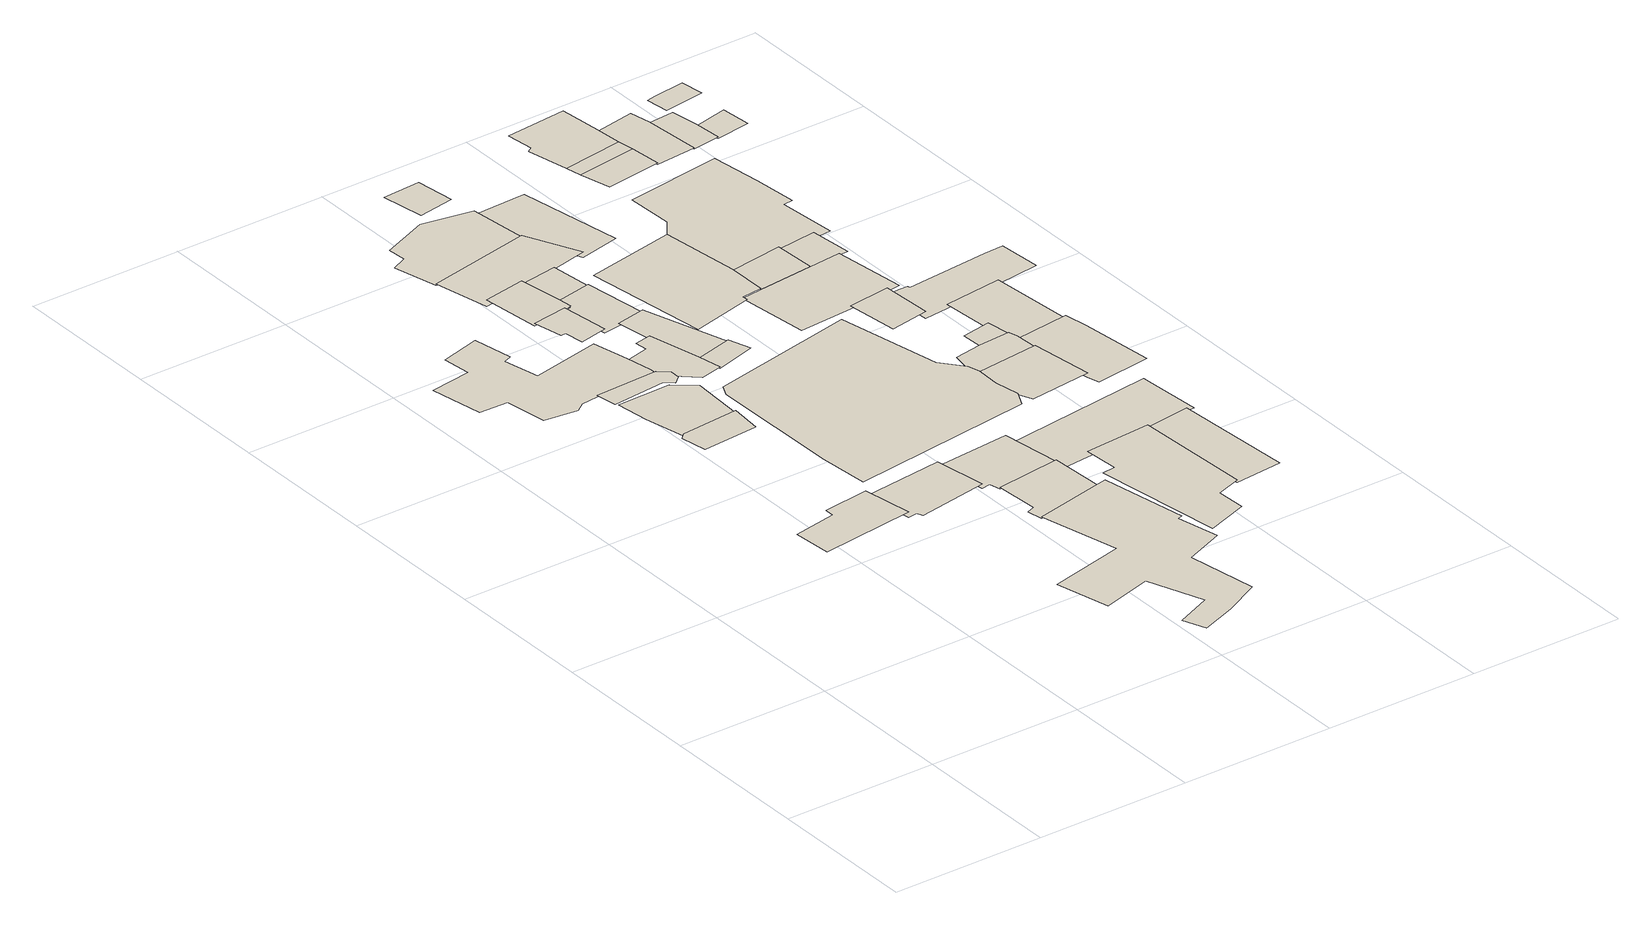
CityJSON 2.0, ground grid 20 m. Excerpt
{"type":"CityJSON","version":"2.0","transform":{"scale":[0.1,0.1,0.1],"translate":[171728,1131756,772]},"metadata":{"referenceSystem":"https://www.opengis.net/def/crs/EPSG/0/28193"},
"CityObjects":{
"building1":{"type":"Building","attributes":{"material":{"paradata":{"version":0}},"time":{"estimatedStart":{"year":1841},"estimatedEnd":{"year":1938}},"roof":{"type":{"value":"flat","paradata":{"type":"user","author":"Beatrice Vaienti","date":"29-05-2023","version":0}}},"numberOfFloors":{"value":"3","sources":[{"name":"Amiran Atlas, sheet 12, map 4.3","type":"Secondary cartographic source"}],"paradata":{"type":"user","author":"Beatrice Vaienti","date":"29-05-2023","comments":"In the atlas the value is \"1-3\", we have chosen a random value between 1 and 3 assigning a higher probability to 1 and 2 floors, respectively p=[0.35,0.35,0.3] for 1, 2, 3 floors","version":0}},"updatedGeometry":true,"terrainDifference":{"value":"0.9642332483145875"}},"geometry":[{"type":"MultiSurface","lod":"0","boundaries":[[[0,1,2,3,4,5]]]}]},
"building2":{"type":"Building","attributes":{"material":{"value":"dressed stone","sources":[{"name":"Amiran Atlas, sheet 11, map 4.2","type":"Secondary cartographic source"}],"paradata":{"author":"Beatrice Vaienti","date":"29-05-2023","version":0}},"time":{"estimatedStart":{"year":1841},"estimatedEnd":{"year":1938}},"roof":{"type":{"value":"domed","paradata":{"type":"user","author":"Beatrice Vaienti","date":"29-05-2023","version":0}}},"numberOfFloors":{"value":"3","sources":[{"name":"Amiran Atlas, sheet 12, map 4.3","type":"Secondary cartographic source"}],"paradata":{"type":"user","author":"Beatrice Vaienti","date":"29-05-2023","comments":"In the atlas the value is \"1-3\", we have chosen a random value between 1 and 3 assigning a higher probability to 1 and 2 floors, respectively p=[0.35,0.35,0.3] for 1, 2, 3 floors","version":0}},"updatedGeometry":true,"terrainDifference":{"value":"1.258673470831127"}},"geometry":[{"type":"MultiSurface","lod":"0","boundaries":[[[6,7,8,9,10,11,12,13,14,15,16,17,18,19,20,21,22]]]}]},
"building3":{"type":"Building","attributes":{"material":{"paradata":{"version":0}},"time":{"estimatedStart":{"year":1841},"estimatedEnd":{"year":1938}},"roof":{"type":{"value":"flat","paradata":{"type":"user","author":"Beatrice Vaienti","date":"29-05-2023","version":0}}},"numberOfFloors":{"value":"2","sources":[{"name":"Amiran Atlas, sheet 12, map 4.3","type":"Secondary cartographic source"}],"paradata":{"type":"user","author":"Beatrice Vaienti","date":"29-05-2023","comments":"In the atlas the value is \"1-3\", we have chosen a random value between 1 and 3 assigning a higher probability to 1 and 2 floors, respectively p=[0.35,0.35,0.3] for 1, 2, 3 floors","version":0}},"updatedGeometry":true,"terrainDifference":{"value":"0.6274062937833369"}},"geometry":[{"type":"MultiSurface","lod":"0","boundaries":[[[23,24,25,26,27]]]}]},
"building4":{"type":"Building","attributes":{"material":{"value":"dressed stone","sources":[{"name":"Amiran Atlas, sheet 11, map 4.2","type":"Secondary cartographic source"}],"paradata":{"author":"Beatrice Vaienti","date":"29-05-2023","version":0}},"time":{"estimatedStart":{"year":1841},"estimatedEnd":{"year":1938}},"roof":{"type":{"value":"flat","paradata":{"type":"user","author":"Beatrice Vaienti","date":"29-05-2023","version":0}}},"numberOfFloors":{"value":"3","sources":[{"name":"Amiran Atlas, sheet 12, map 4.3","type":"Secondary cartographic source"}],"paradata":{"type":"user","author":"Beatrice Vaienti","date":"29-05-2023","comments":"In the atlas the value is \"1-3\", we have chosen a random value between 1 and 3 assigning a higher probability to 1 and 2 floors, respectively p=[0.35,0.35,0.3] for 1, 2, 3 floors","version":0}},"updatedGeometry":true,"terrainDifference":{"value":"0.768717443268164"}},"geometry":[{"type":"MultiSurface","lod":"0","boundaries":[[[28,29,30,31,32,33]]]}]},
"building5":{"type":"Building","attributes":{"material":{"value":"dressed stone","sources":[{"name":"Amiran Atlas, sheet 11, map 4.2","type":"Secondary cartographic source"}],"paradata":{"author":"Beatrice Vaienti","date":"29-05-2023","version":0}},"time":{"estimatedStart":{"year":1841},"estimatedEnd":{"year":1938}},"roof":{"type":{"value":"hip","paradata":{"type":"user","author":"Beatrice Vaienti","date":"29-05-2023","comments":"In the Atlas the value is reported is 'gabled (tiles)', however it is not clear whether it refers to a hip or a gable roof. Therefore we assigned a random value between the two.","version":0}}},"numberOfFloors":{"value":"2","sources":[{"name":"Amiran Atlas, sheet 12, map 4.3","type":"Secondary cartographic source"}],"paradata":{"type":"user","author":"Beatrice Vaienti","date":"29-05-2023","comments":"In the atlas the value is \"1-3\", we have chosen a random value between 1 and 3 assigning a higher probability to 1 and 2 floors, respectively p=[0.35,0.35,0.3] for 1, 2, 3 floors","version":0}},"updatedGeometry":true,"terrainDifference":{"value":"0.8598210283381632"}},"geometry":[{"type":"MultiSurface","lod":"0","boundaries":[[[34,35,36,37,38,39]]]}]},
"building6":{"type":"Building","attributes":{"material":{"value":"dressed stone","sources":[{"name":"Amiran Atlas, sheet 11, map 4.2","type":"Secondary cartographic source"}],"paradata":{"author":"Beatrice Vaienti","date":"29-05-2023","version":0}},"time":{"estimatedStart":{"year":1841},"estimatedEnd":{"year":1938}},"roof":{"type":{"value":"domed","paradata":{"type":"user","author":"Beatrice Vaienti","date":"29-05-2023","version":0}}},"numberOfFloors":{"value":"2","sources":[{"name":"Amiran Atlas, sheet 12, map 4.3","type":"Secondary cartographic source"}],"paradata":{"type":"user","author":"Beatrice Vaienti","date":"29-05-2023","comments":"In the atlas the value is \"1-3\", we have chosen a random value between 1 and 3 assigning a higher probability to 1 and 2 floors, respectively p=[0.35,0.35,0.3] for 1, 2, 3 floors","version":0}},"updatedGeometry":true,"terrainDifference":{"value":"0.6006998080048943"}},"geometry":[{"type":"MultiSurface","lod":"0","boundaries":[[[40,41,42,43,44,45,46]]]}]},
"building7":{"type":"Building","attributes":{"material":{"value":"dressed stone","sources":[{"name":"Amiran Atlas, sheet 11, map 4.2","type":"Secondary cartographic source"}],"paradata":{"author":"Beatrice Vaienti","date":"29-05-2023","version":0}},"time":{"estimatedStart":{"year":1841},"estimatedEnd":{"year":1938}},"roof":{"type":{"value":"gable","paradata":{"type":"user","author":"Beatrice Vaienti","date":"29-05-2023","comments":"In the Atlas the value is reported is 'gabled (tiles)', however it is not clear whether it refers to a hip or a gable roof. Therefore we assigned a random value between the two.","version":0}}},"numberOfFloors":{"value":"2","sources":[{"name":"Amiran Atlas, sheet 12, map 4.3","type":"Secondary cartographic source"}],"paradata":{"type":"user","author":"Beatrice Vaienti","date":"29-05-2023","comments":"In the atlas the value is \"1-3\", we have chosen a random value between 1 and 3 assigning a higher probability to 1 and 2 floors, respectively p=[0.35,0.35,0.3] for 1, 2, 3 floors","version":0}},"updatedGeometry":true,"terrainDifference":{"value":"1.6123948135031387"}},"geometry":[{"type":"MultiSurface","lod":"0","boundaries":[[[47,48,49,50,51,52,53,54,55,56,57,58,59,60,61,62]]]}]},
"building8":{"type":"Building","attributes":{"material":{"value":"dressed stone","sources":[{"name":"Amiran Atlas, sheet 11, map 4.2","type":"Secondary cartographic source"}],"paradata":{"author":"Beatrice Vaienti","date":"29-05-2023","version":0}},"time":{"estimatedStart":{"year":1841},"estimatedEnd":{"year":1938}},"roof":{"type":{"value":"flat","paradata":{"type":"user","author":"Beatrice Vaienti","date":"29-05-2023","version":0}}},"numberOfFloors":{"value":"3","sources":[{"name":"Amiran Atlas, sheet 12, map 4.3","type":"Secondary cartographic source"}],"paradata":{"type":"user","author":"Beatrice Vaienti","date":"29-05-2023","comments":"In the atlas the value is \"1-3\", we have chosen a random value between 1 and 3 assigning a higher probability to 1 and 2 floors, respectively p=[0.35,0.35,0.3] for 1, 2, 3 floors","version":0}},"updatedGeometry":true,"terrainDifference":{"value":"0.4399063799388241"}},"geometry":[{"type":"MultiSurface","lod":"0","boundaries":[[[63,64,65,66,67,68]]]}]},
"building9":{"type":"Building","attributes":{"material":{"value":"dressed stone","sources":[{"name":"Amiran Atlas, sheet 11, map 4.2","type":"Secondary cartographic source"}],"paradata":{"author":"Beatrice Vaienti","date":"29-05-2023","version":0}},"time":{"estimatedStart":{"year":1841},"estimatedEnd":{"year":1938}},"roof":{"type":{"value":"domed","paradata":{"type":"user","author":"Beatrice Vaienti","date":"29-05-2023","version":0}}},"numberOfFloors":{"value":"2","sources":[{"name":"Amiran Atlas, sheet 12, map 4.3","type":"Secondary cartographic source"}],"paradata":{"type":"user","author":"Beatrice Vaienti","date":"29-05-2023","comments":"In the atlas the value is \"1-3\", we have chosen a random value between 1 and 3 assigning a higher probability to 1 and 2 floors, respectively p=[0.35,0.35,0.3] for 1, 2, 3 floors","version":0}},"updatedGeometry":true,"terrainDifference":{"value":"0.5476167533941334"}},"geometry":[{"type":"MultiSurface","lod":"0","boundaries":[[[69,70,71,72,73,74,75,76,77,78]]]}]},
"building10":{"type":"Building","attributes":{"material":{"value":"dressed stone","sources":[{"name":"Amiran Atlas, sheet 11, map 4.2","type":"Secondary cartographic source"}],"paradata":{"author":"Beatrice Vaienti","date":"29-05-2023","version":0}},"time":{"estimatedStart":{"year":1841},"estimatedEnd":{"year":1938}},"roof":{"type":{"value":"flat","paradata":{"type":"user","author":"Beatrice Vaienti","date":"29-05-2023","version":0}}},"numberOfFloors":{"value":"1","sources":[{"name":"Amiran Atlas, sheet 12, map 4.3","type":"Secondary cartographic source"}],"paradata":{"type":"user","author":"Beatrice Vaienti","date":"29-05-2023","comments":"In the atlas the value is \"1-3\", we have chosen a random value between 1 and 3 assigning a higher probability to 1 and 2 floors, respectively p=[0.35,0.35,0.3] for 1, 2, 3 floors","version":0}},"updatedGeometry":true,"terrainDifference":{"value":"0.8722155158844543"}},"geometry":[{"type":"MultiSurface","lod":"0","boundaries":[[[79,80,81,82,83,84]]]}]},
"building11":{"type":"Building","attributes":{"material":{"value":"dressed stone","sources":[{"name":"Amiran Atlas, sheet 11, map 4.2","type":"Secondary cartographic source"}],"paradata":{"author":"Beatrice Vaienti","date":"29-05-2023","version":0}},"time":{"estimatedStart":{"year":1841},"estimatedEnd":{"year":1938}},"roof":{"type":{"value":"flat","paradata":{"type":"user","author":"Beatrice Vaienti","date":"29-05-2023","version":0}}},"numberOfFloors":{"value":"2","sources":[{"name":"Amiran Atlas, sheet 12, map 4.3","type":"Secondary cartographic source"}],"paradata":{"type":"user","author":"Beatrice Vaienti","date":"29-05-2023","comments":"In the atlas the value is \"1-3\", we have chosen a random value between 1 and 3 assigning a higher probability to 1 and 2 floors, respectively p=[0.35,0.35,0.3] for 1, 2, 3 floors","version":0}},"updatedGeometry":true,"terrainDifference":{"value":"0.6084409588028211"}},"geometry":[{"type":"MultiSurface","lod":"0","boundaries":[[[85,86,87,88,89,90]]]}]},
"building12":{"type":"Building","attributes":{"material":{"value":"dressed stone","sources":[{"name":"Amiran Atlas, sheet 11, map 4.2","type":"Secondary cartographic source"}],"paradata":{"author":"Beatrice Vaienti","date":"29-05-2023","version":0}},"time":{"estimatedStart":{"year":1841},"estimatedEnd":{"year":1938}},"roof":{"type":{"value":"flat","paradata":{"type":"user","author":"Beatrice Vaienti","date":"29-05-2023","version":0}}},"numberOfFloors":{"value":"3","sources":[{"name":"Amiran Atlas, sheet 12, map 4.3","type":"Secondary cartographic source"}],"paradata":{"type":"user","author":"Beatrice Vaienti","date":"29-05-2023","comments":"In the atlas the value is \"1-3\", we have chosen a random value between 1 and 3 assigning a higher probability to 1 and 2 floors, respectively p=[0.35,0.35,0.3] for 1, 2, 3 floors","version":0}},"updatedGeometry":true,"terrainDifference":{"value":"0.810951562890783"}},"geometry":[{"type":"MultiSurface","lod":"0","boundaries":[[[91,92,93,94,95,96]]]}]},
"building13":{"type":"Building","attributes":{"material":{"paradata":{"version":0}},"time":{"estimatedStart":{"year":1841},"estimatedEnd":{"year":1938}},"roof":{"type":{"value":"gable","paradata":{"type":"user","author":"Beatrice Vaienti","date":"29-05-2023","comments":"In the Atlas the value is reported is 'gabled (tiles)', however it is not clear whether it refers to a hip or a gable roof. Therefore we assigned a random value between the two.","version":0}}},"numberOfFloors":{"value":"3","sources":[{"name":"Amiran Atlas, sheet 12, map 4.3","type":"Secondary cartographic source"}],"paradata":{"type":"user","author":"Beatrice Vaienti","date":"29-05-2023","comments":"In the atlas the value is \"1-3\", we have chosen a random value between 1 and 3 assigning a higher probability to 1 and 2 floors, respectively p=[0.35,0.35,0.3] for 1, 2, 3 floors","version":0}},"updatedGeometry":true,"terrainDifference":{"value":"0.4382735993338283"}},"geometry":[{"type":"MultiSurface","lod":"0","boundaries":[[[97,98,99,100]]]}]},
"building14":{"type":"Building","attributes":{"material":{"value":"dressed stone","sources":[{"name":"Amiran Atlas, sheet 11, map 4.2","type":"Secondary cartographic source"}],"paradata":{"author":"Beatrice Vaienti","date":"29-05-2023","version":0}},"time":{"estimatedStart":{"year":1841},"estimatedEnd":{"year":1938}},"roof":{"type":{"value":"flat","paradata":{"type":"user","author":"Beatrice Vaienti","date":"29-05-2023","version":0}}},"numberOfFloors":{"value":"1","sources":[{"name":"Amiran Atlas, sheet 12, map 4.3","type":"Secondary cartographic source"}],"paradata":{"type":"user","author":"Beatrice Vaienti","date":"29-05-2023","comments":"In the atlas the value is \"1-3\", we have chosen a random value between 1 and 3 assigning a higher probability to 1 and 2 floors, respectively p=[0.35,0.35,0.3] for 1, 2, 3 floors","version":0}},"updatedGeometry":true,"terrainDifference":{"value":"0.6547622778458754"}},"geometry":[{"type":"MultiSurface","lod":"0","boundaries":[[[101,102,103,104,105,106,107]]]}]},
"building15":{"type":"Building","attributes":{"material":{"paradata":{"version":0}},"time":{"estimatedStart":{"year":1841},"estimatedEnd":{"year":1938}},"roof":{"type":{"value":"domed","paradata":{"type":"user","author":"Beatrice Vaienti","date":"29-05-2023","version":0}}},"numberOfFloors":{"value":"1","sources":[{"name":"Amiran Atlas, sheet 12, map 4.3","type":"Secondary cartographic source"}],"paradata":{"type":"user","author":"Beatrice Vaienti","date":"29-05-2023","comments":"In the atlas the value is \"1-3\", we have chosen a random value between 1 and 3 assigning a higher probability to 1 and 2 floors, respectively p=[0.35,0.35,0.3] for 1, 2, 3 floors","version":0}},"updatedGeometry":true,"terrainDifference":{"value":"0.5795923587952275"}},"geometry":[{"type":"MultiSurface","lod":"0","boundaries":[[[108,109,110,111,112]]]}]},
"building16":{"type":"Building","attributes":{"material":{"value":"dressed stone","sources":[{"name":"Amiran Atlas, sheet 11, map 4.2","type":"Secondary cartographic source"}],"paradata":{"author":"Beatrice Vaienti","date":"29-05-2023","version":0}},"time":{"estimatedStart":{"year":1841},"estimatedEnd":{"year":1938}},"roof":{"type":{"value":"flat","paradata":{"type":"user","author":"Beatrice Vaienti","date":"29-05-2023","version":0}}},"numberOfFloors":{"value":"1","sources":[{"name":"Amiran Atlas, sheet 12, map 4.3","type":"Secondary cartographic source"}],"paradata":{"type":"user","author":"Beatrice Vaienti","date":"29-05-2023","comments":"In the atlas the value is \"1-3\", we have chosen a random value between 1 and 3 assigning a higher probability to 1 and 2 floors, respectively p=[0.35,0.35,0.3] for 1, 2, 3 floors","version":0}},"updatedGeometry":true,"terrainDifference":{"value":"0.48730035821616186"}},"geometry":[{"type":"MultiSurface","lod":"0","boundaries":[[[113,114,115,116]]]}]},
"building17":{"type":"Building","attributes":{"material":{"value":"dressed stone","sources":[{"name":"Amiran Atlas, sheet 11, map 4.2","type":"Secondary cartographic source"}],"paradata":{"author":"Beatrice Vaienti","date":"29-05-2023","version":0}},"time":{"estimatedStart":{"year":1841},"estimatedEnd":{"year":1938}},"roof":{"type":{"value":"flat","paradata":{"type":"user","author":"Beatrice Vaienti","date":"29-05-2023","version":0}}},"numberOfFloors":{"value":"2","sources":[{"name":"Amiran Atlas, sheet 12, map 4.3","type":"Secondary cartographic source"}],"paradata":{"type":"user","author":"Beatrice Vaienti","date":"29-05-2023","comments":"In the atlas the value is \"1-3\", we have chosen a random value between 1 and 3 assigning a higher probability to 1 and 2 floors, respectively p=[0.35,0.35,0.3] for 1, 2, 3 floors","version":0}},"updatedGeometry":true,"terrainDifference":{"value":"1.099780780455447"}},"geometry":[{"type":"MultiSurface","lod":"0","boundaries":[[[117,118,119,120,121,122,123]]]}]},
"building18":{"type":"Building","attributes":{"material":{"value":"dressed stone","sources":[{"name":"Amiran Atlas, sheet 11, map 4.2","type":"Secondary cartographic source"}],"paradata":{"author":"Beatrice Vaienti","date":"29-05-2023","version":0}},"time":{"estimatedStart":{"year":1841},"estimatedEnd":{"year":1938}},"roof":{"type":{"value":"flat","paradata":{"type":"user","author":"Beatrice Vaienti","date":"29-05-2023","version":0}}},"numberOfFloors":{"value":"1","sources":[{"name":"Amiran Atlas, sheet 12, map 4.3","type":"Secondary cartographic source"}],"paradata":{"type":"user","author":"Beatrice Vaienti","date":"29-05-2023","comments":"In the atlas the value is \"1-3\", we have chosen a random value between 1 and 3 assigning a higher probability to 1 and 2 floors, respectively p=[0.35,0.35,0.3] for 1, 2, 3 floors","version":0}},"updatedGeometry":true,"terrainDifference":{"value":"1.150727338660392"}},"geometry":[{"type":"MultiSurface","lod":"0","boundaries":[[[124,125,126,127,128,129,130]]]}]},
"building19":{"type":"Building","attributes":{"material":{"value":"dressed stone","sources":[{"name":"Amiran Atlas, sheet 11, map 4.2","type":"Secondary cartographic source"}],"paradata":{"author":"Beatrice Vaienti","date":"29-05-2023","version":0}},"time":{"estimatedStart":{"year":1841},"estimatedEnd":{"year":1938}},"roof":{"type":{"value":"hip","paradata":{"type":"user","author":"Beatrice Vaienti","date":"29-05-2023","comments":"In the Atlas the value is reported is 'gabled (tiles)', however it is not clear whether it refers to a hip or a gable roof. Therefore we assigned a random value between the two.","version":0}}},"numberOfFloors":{"value":"4","sources":[{"name":"Amiran Atlas, sheet 12, map 4.3","type":"Secondary cartographic source"}],"paradata":{"type":"user","author":"Beatrice Vaienti","date":"29-05-2023","comments":"In the atlas the value is \"4+\", we have chosen a random value between 4 and 6 assigning the same probability to the three values","version":0}},"updatedGeometry":true,"terrainDifference":{"value":"2.270537683789968"}},"geometry":[{"type":"MultiSurface","lod":"0","boundaries":[[[131,132,133,134,135,136,137,138,139,140,141]]]}]},
"building20":{"type":"Building","attributes":{"material":{"value":"dressed stone","sources":[{"name":"Amiran Atlas, sheet 11, map 4.2","type":"Secondary cartographic source"}],"paradata":{"author":"Beatrice Vaienti","date":"29-05-2023","version":0}},"time":{"estimatedStart":{"year":1841},"estimatedEnd":{"year":1938}},"roof":{"type":{"value":"flat","paradata":{"type":"user","author":"Beatrice Vaienti","date":"29-05-2023","version":0}}},"numberOfFloors":{"value":"2","sources":[{"name":"Amiran Atlas, sheet 12, map 4.3","type":"Secondary cartographic source"}],"paradata":{"type":"user","author":"Beatrice Vaienti","date":"29-05-2023","comments":"In the atlas the value is \"1-3\", we have chosen a random value between 1 and 3 assigning a higher probability to 1 and 2 floors, respectively p=[0.35,0.35,0.3] for 1, 2, 3 floors","version":0}},"updatedGeometry":true,"terrainDifference":{"value":"1.0499850827504416"}},"geometry":[{"type":"MultiSurface","lod":"0","boundaries":[[[142,143,144,145,146,147,148,149]]]}]},
"building21":{"type":"Building","attributes":{"material":{"value":"dressed stone","sources":[{"name":"Amiran Atlas, sheet 11, map 4.2","type":"Secondary cartographic source"}],"paradata":{"author":"Beatrice Vaienti","date":"29-05-2023","version":0}},"time":{"estimatedStart":{"year":1841},"estimatedEnd":{"year":1938}},"roof":{"type":{"value":"domed","paradata":{"type":"user","author":"Beatrice Vaienti","date":"29-05-2023","version":0}}},"numberOfFloors":{"value":"1","sources":[{"name":"Amiran Atlas, sheet 12, map 4.3","type":"Secondary cartographic source"}],"paradata":{"type":"user","author":"Beatrice Vaienti","date":"29-05-2023","comments":"In the atlas the value is \"1-3\", we have chosen a random value between 1 and 3 assigning a higher probability to 1 and 2 floors, respectively p=[0.35,0.35,0.3] for 1, 2, 3 floors","version":0}},"updatedGeometry":true,"terrainDifference":{"value":"0.46822359645937106"}},"geometry":[{"type":"MultiSurface","lod":"0","boundaries":[[[150,151,152,153]]]}]},
"building22":{"type":"Building","attributes":{"material":{"value":"dressed stone","sources":[{"name":"Amiran Atlas, sheet 11, map 4.2","type":"Secondary cartographic source"}],"paradata":{"author":"Beatrice Vaienti","date":"29-05-2023","version":0}},"time":{"estimatedStart":{"year":1841},"estimatedEnd":{"year":1938}},"roof":{"type":{"value":"flat","paradata":{"type":"user","author":"Beatrice Vaienti","date":"29-05-2023","version":0}}},"numberOfFloors":{"value":"2","sources":[{"name":"Amiran Atlas, sheet 12, map 4.3","type":"Secondary cartographic source"}],"paradata":{"type":"user","author":"Beatrice Vaienti","date":"29-05-2023","comments":"In the atlas the value is \"1-3\", we have chosen a random value between 1 and 3 assigning a higher probability to 1 and 2 floors, respectively p=[0.35,0.35,0.3] for 1, 2, 3 floors","version":0}},"updatedGeometry":true,"terrainDifference":{"value":"1.2830590610236396"}},"geometry":[{"type":"MultiSurface","lod":"0","boundaries":[[[154,155,156,157,158,159,160]]]}]},
"building23":{"type":"Building","attributes":{"material":{"value":"dressed stone","sources":[{"name":"Amiran Atlas, sheet 11, map 4.2","type":"Secondary cartographic source"}],"paradata":{"author":"Beatrice Vaienti","date":"29-05-2023","version":0}},"time":{"estimatedStart":{"year":1841},"estimatedEnd":{"year":1938}},"roof":{"type":{"value":"flat","paradata":{"type":"user","author":"Beatrice Vaienti","date":"29-05-2023","version":0}}},"numberOfFloors":{"value":"2","sources":[{"name":"Amiran Atlas, sheet 12, map 4.3","type":"Secondary cartographic source"}],"paradata":{"type":"user","author":"Beatrice Vaienti","date":"29-05-2023","comments":"In the atlas the value is \"1-3\", we have chosen a random value between 1 and 3 assigning a higher probability to 1 and 2 floors, respectively p=[0.35,0.35,0.3] for 1, 2, 3 floors","version":0}},"updatedGeometry":true,"terrainDifference":{"value":"1.557981812005164"}},"geometry":[{"type":"MultiSurface","lod":"0","boundaries":[[[161,162,163,164,165,166,167,168]]]}]},
"building24":{"type":"Building","attributes":{"material":{"value":"dressed stone","sources":[{"name":"Amiran Atlas, sheet 11, map 4.2","type":"Secondary cartographic source"}],"paradata":{"author":"Beatrice Vaienti","date":"29-05-2023","version":0}},"time":{"estimatedStart":{"year":1841},"estimatedEnd":{"year":1938}},"roof":{"type":{"value":"flat","paradata":{"type":"user","author":"Beatrice Vaienti","date":"29-05-2023","version":0}}},"numberOfFloors":{"value":"1","sources":[{"name":"Amiran Atlas, sheet 12, map 4.3","type":"Secondary cartographic source"}],"paradata":{"type":"user","author":"Beatrice Vaienti","date":"29-05-2023","comments":"In the atlas the value is \"1-3\", we have chosen a random value between 1 and 3 assigning a higher probability to 1 and 2 floors, respectively p=[0.35,0.35,0.3] for 1, 2, 3 floors","version":0}},"updatedGeometry":true,"terrainDifference":{"value":"0.754987711567781"}},"geometry":[{"type":"MultiSurface","lod":"0","boundaries":[[[169,170,171,172,173]]]}]},
"building25":{"type":"Building","attributes":{"material":{"value":"dressed stone","sources":[{"name":"Amiran Atlas, sheet 11, map 4.2","type":"Secondary cartographic source"}],"paradata":{"author":"Beatrice Vaienti","date":"29-05-2023","version":0}},"time":{"estimatedStart":{"year":1841},"estimatedEnd":{"year":1938}},"roof":{"type":{"value":"hip","paradata":{"type":"user","author":"Beatrice Vaienti","date":"29-05-2023","comments":"In the Atlas the value is reported is 'gabled (tiles)', however it is not clear whether it refers to a hip or a gable roof. Therefore we assigned a random value between the two.","version":0}}},"numberOfFloors":{"value":"3","sources":[{"name":"Amiran Atlas, sheet 12, map 4.3","type":"Secondary cartographic source"}],"paradata":{"type":"user","author":"Beatrice Vaienti","date":"29-05-2023","comments":"In the atlas the value is \"1-3\", we have chosen a random value between 1 and 3 assigning a higher probability to 1 and 2 floors, respectively p=[0.35,0.35,0.3] for 1, 2, 3 floors","version":0}},"updatedGeometry":true,"terrainDifference":{"value":"0.6917703997192439"}},"geometry":[{"type":"MultiSurface","lod":"0","boundaries":[[[174,175,176,177]]]}]},
"building26":{"type":"Building","attributes":{"material":{"value":"dressed stone","sources":[{"name":"Amiran Atlas, sheet 11, map 4.2","type":"Secondary cartographic source"}],"paradata":{"author":"Beatrice Vaienti","date":"29-05-2023","version":0}},"time":{"estimatedStart":{"year":1841},"estimatedEnd":{"year":1938}},"roof":{"type":{"value":"flat","paradata":{"type":"user","author":"Beatrice Vaienti","date":"29-05-2023","version":0}}},"numberOfFloors":{"value":"3","sources":[{"name":"Amiran Atlas, sheet 12, map 4.3","type":"Secondary cartographic source"}],"paradata":{"type":"user","author":"Beatrice Vaienti","date":"29-05-2023","comments":"In the atlas the value is \"1-3\", we have chosen a random value between 1 and 3 assigning a higher probability to 1 and 2 floors, respectively p=[0.35,0.35,0.3] for 1, 2, 3 floors","version":0}},"updatedGeometry":true,"terrainDifference":{"value":"0.7653556222922635"}},"geometry":[{"type":"MultiSurface","lod":"0","boundaries":[[[178,179,180,181,182,183]]]}]},
"building27":{"type":"Building","attributes":{"material":{"value":"dressed stone","sources":[{"name":"Amiran Atlas, sheet 11, map 4.2","type":"Secondary cartographic source"}],"paradata":{"author":"Beatrice Vaienti","date":"29-05-2023","version":0}},"time":{"estimatedStart":{"year":1841},"estimatedEnd":{"year":1938}},"roof":{"type":{"value":"flat","paradata":{"type":"user","author":"Beatrice Vaienti","date":"29-05-2023","version":0}}},"numberOfFloors":{"value":"2","sources":[{"name":"Amiran Atlas, sheet 12, map 4.3","type":"Secondary cartographic source"}],"paradata":{"type":"user","author":"Beatrice Vaienti","date":"29-05-2023","comments":"In the atlas the value is \"1-3\", we have chosen a random value between 1 and 3 assigning a higher probability to 1 and 2 floors, respectively p=[0.35,0.35,0.3] for 1, 2, 3 floors","version":0}},"updatedGeometry":true,"terrainDifference":{"value":"0.6557870613255072"}},"geometry":[{"type":"MultiSurface","lod":"0","boundaries":[[[184,185,186,187,188,189,190]]]}]},
"building28":{"type":"Building","attributes":{"material":{"value":"dressed stone","sources":[{"name":"Amiran Atlas, sheet 11, map 4.2","type":"Secondary cartographic source"}],"paradata":{"author":"Beatrice Vaienti","date":"29-05-2023","version":0}},"time":{"estimatedStart":{"year":1841},"estimatedEnd":{"year":1938}},"roof":{"type":{"value":"gable","paradata":{"type":"user","author":"Beatrice Vaienti","date":"29-05-2023","comments":"In the Atlas the value is reported is 'gabled (tiles)', however it is not clear whether it refers to a hip or a gable roof. Therefore we assigned a random value between the two.","version":0}}},"numberOfFloors":{"value":"3","sources":[{"name":"Amiran Atlas, sheet 12, map 4.3","type":"Secondary cartographic source"}],"paradata":{"type":"user","author":"Beatrice Vaienti","date":"29-05-2023","comments":"In the atlas the value is \"1-3\", we have chosen a random value between 1 and 3 assigning a higher probability to 1 and 2 floors, respectively p=[0.35,0.35,0.3] for 1, 2, 3 floors","version":0}},"updatedGeometry":true,"terrainDifference":{"value":"1.1909211517573568"}},"geometry":[{"type":"MultiSurface","lod":"0","boundaries":[[[191,192,193,194,195,196,197,198]]]}]},
"building29":{"type":"Building","attributes":{"material":{"value":"dressed stone","sources":[{"name":"Amiran Atlas, sheet 11, map 4.2","type":"Secondary cartographic source"}],"paradata":{"author":"Beatrice Vaienti","date":"29-05-2023","version":0}},"time":{"estimatedStart":{"year":1841},"estimatedEnd":{"year":1938}},"roof":{"type":{"value":"flat","paradata":{"type":"user","author":"Beatrice Vaienti","date":"29-05-2023","version":0}}},"numberOfFloors":{"value":"3","sources":[{"name":"Amiran Atlas, sheet 12, map 4.3","type":"Secondary cartographic source"}],"paradata":{"type":"user","author":"Beatrice Vaienti","date":"29-05-2023","comments":"In the atlas the value is \"1-3\", we have chosen a random value between 1 and 3 assigning a higher probability to 1 and 2 floors, respectively p=[0.35,0.35,0.3] for 1, 2, 3 floors","version":0}},"updatedGeometry":true,"terrainDifference":{"value":"0.6459863411851693"}},"geometry":[{"type":"MultiSurface","lod":"0","boundaries":[[[199,200,201,202]]]}]},
"building30":{"type":"Building","attributes":{"material":{"value":"dressed stone","sources":[{"name":"Amiran Atlas, sheet 11, map 4.2","type":"Secondary cartographic source"}],"paradata":{"author":"Beatrice Vaienti","date":"29-05-2023","version":0}},"time":{"estimatedStart":{"year":1841},"estimatedEnd":{"year":1938}},"roof":{"type":{"value":"flat","paradata":{"type":"user","author":"Beatrice Vaienti","date":"29-05-2023","version":0}}},"numberOfFloors":{"value":"3","sources":[{"name":"Amiran Atlas, sheet 12, map 4.3","type":"Secondary cartographic source"}],"paradata":{"type":"user","author":"Beatrice Vaienti","date":"29-05-2023","comments":"In the atlas the value is \"1-3\", we have chosen a random value between 1 and 3 assigning a higher probability to 1 and 2 floors, respectively p=[0.35,0.35,0.3] for 1, 2, 3 floors","version":0}},"updatedGeometry":true,"terrainDifference":{"value":"0.5693197625854518"}},"geometry":[{"type":"MultiSurface","lod":"0","boundaries":[[[203,204,205,206]]]}]},
"building31":{"type":"Building","attributes":{"material":{"value":"dressed stone","sources":[{"name":"Amiran Atlas, sheet 11, map 4.2","type":"Secondary cartographic source"}],"paradata":{"author":"Beatrice Vaienti","date":"29-05-2023","version":0}},"time":{"estimatedStart":{"year":1841},"estimatedEnd":{"year":1938}},"roof":{"type":{"value":"flat","paradata":{"type":"user","author":"Beatrice Vaienti","date":"29-05-2023","version":0}}},"numberOfFloors":{"value":"1","sources":[{"name":"Amiran Atlas, sheet 12, map 4.3","type":"Secondary cartographic source"}],"paradata":{"type":"user","author":"Beatrice Vaienti","date":"29-05-2023","comments":"In the atlas the value is \"1-3\", we have chosen a random value between 1 and 3 assigning a higher probability to 1 and 2 floors, respectively p=[0.35,0.35,0.3] for 1, 2, 3 floors","version":0}},"updatedGeometry":true,"terrainDifference":{"value":"0.34190419417887463"}},"geometry":[{"type":"MultiSurface","lod":"0","boundaries":[[[207,208,209,210]]]}]},
"building32":{"type":"Building","attributes":{"material":{"value":"dressed stone","sources":[{"name":"Amiran Atlas, sheet 11, map 4.2","type":"Secondary cartographic source"}],"paradata":{"author":"Beatrice Vaienti","date":"29-05-2023","version":0}},"time":{"estimatedStart":{"year":1841},"estimatedEnd":{"year":1938}},"roof":{"type":{"value":"flat","paradata":{"type":"user","author":"Beatrice Vaienti","date":"29-05-2023","version":0}}},"numberOfFloors":{"value":"1","sources":[{"name":"Amiran Atlas, sheet 12, map 4.3","type":"Secondary cartographic source"}],"paradata":{"type":"user","author":"Beatrice Vaienti","date":"29-05-2023","comments":"In the atlas the value is \"1-3\", we have chosen a random value between 1 and 3 assigning a higher probability to 1 and 2 floors, respectively p=[0.35,0.35,0.3] for 1, 2, 3 floors","version":0}},"updatedGeometry":true,"terrainDifference":{"value":"0.8640084675963735"}},"geometry":[{"type":"MultiSurface","lod":"0","boundaries":[[[211,212,213,214,215,216,217]]]}]},
"building33":{"type":"Building","attributes":{"material":{"value":"dressed stone","sources":[{"name":"Amiran Atlas, sheet 11, map 4.2","type":"Secondary cartographic source"}],"paradata":{"author":"Beatrice Vaienti","date":"29-05-2023","version":0}},"time":{"estimatedStart":{"year":1841},"estimatedEnd":{"year":1938}},"roof":{"type":{"value":"flat","paradata":{"type":"user","author":"Beatrice Vaienti","date":"29-05-2023","version":0}}},"numberOfFloors":{"value":"2","sources":[{"name":"Amiran Atlas, sheet 12, map 4.3","type":"Secondary cartographic source"}],"paradata":{"type":"user","author":"Beatrice Vaienti","date":"29-05-2023","comments":"In the atlas the value is \"1-3\", we have chosen a random value between 1 and 3 assigning a higher probability to 1 and 2 floors, respectively p=[0.35,0.35,0.3] for 1, 2, 3 floors","version":0}},"updatedGeometry":true,"terrainDifference":{"value":"0.5311394700467353"}},"geometry":[{"type":"MultiSurface","lod":"0","boundaries":[[[218,219,220,221,222]]]}]},
"building34":{"type":"Building","attributes":{"material":{"value":"dressed stone","sources":[{"name":"Amiran Atlas, sheet 11, map 4.2","type":"Secondary cartographic source"}],"paradata":{"author":"Beatrice Vaienti","date":"29-05-2023","version":0}},"time":{"estimatedStart":{"year":1841},"estimatedEnd":{"year":1938}},"roof":{"type":{"value":"domed","paradata":{"type":"user","author":"Beatrice Vaienti","date":"29-05-2023","version":0}}},"numberOfFloors":{"value":"3","sources":[{"name":"Amiran Atlas, sheet 12, map 4.3","type":"Secondary cartographic source"}],"paradata":{"type":"user","author":"Beatrice Vaienti","date":"29-05-2023","comments":"In the atlas the value is \"1-3\", we have chosen a random value between 1 and 3 assigning a higher probability to 1 and 2 floors, respectively p=[0.35,0.35,0.3] for 1, 2, 3 floors","version":0}},"updatedGeometry":true,"terrainDifference":{"value":"1.5435844376860186"}},"geometry":[{"type":"MultiSurface","lod":"0","boundaries":[[[223,224,225,226,227,228,229,230,231,232]]]}]},
"building35":{"type":"Building","attributes":{"material":{"value":"dressed stone","sources":[{"name":"Amiran Atlas, sheet 11, map 4.2","type":"Secondary cartographic source"}],"paradata":{"author":"Beatrice Vaienti","date":"29-05-2023","version":0}},"time":{"estimatedStart":{"year":1841},"estimatedEnd":{"year":1938}},"roof":{"type":{"value":"flat","paradata":{"type":"user","author":"Beatrice Vaienti","date":"29-05-2023","version":0}}},"numberOfFloors":{"value":"2","sources":[{"name":"Amiran Atlas, sheet 12, map 4.3","type":"Secondary cartographic source"}],"paradata":{"type":"user","author":"Beatrice Vaienti","date":"29-05-2023","comments":"In the atlas the value is \"1-3\", we have chosen a random value between 1 and 3 assigning a higher probability to 1 and 2 floors, respectively p=[0.35,0.35,0.3] for 1, 2, 3 floors","version":0}},"updatedGeometry":true,"terrainDifference":{"value":"0.8393098443163326"}},"geometry":[{"type":"MultiSurface","lod":"0","boundaries":[[[233,234,235,236,237,238]]]}]},
"building36":{"type":"Building","attributes":{"material":{"value":"dressed stone","sources":[{"name":"Amiran Atlas, sheet 11, map 4.2","type":"Secondary cartographic source"}],"paradata":{"author":"Beatrice Vaienti","date":"29-05-2023","version":0}},"time":{"estimatedStart":{"year":1841},"estimatedEnd":{"year":1938}},"roof":{"type":{"value":"flat","paradata":{"type":"user","author":"Beatrice Vaienti","date":"29-05-2023","version":0}}},"numberOfFloors":{"value":"3","sources":[{"name":"Amiran Atlas, sheet 12, map 4.3","type":"Secondary cartographic source"}],"paradata":{"type":"user","author":"Beatrice Vaienti","date":"29-05-2023","comments":"In the atlas the value is \"1-3\", we have chosen a random value between 1 and 3 assigning a higher probability to 1 and 2 floors, respectively p=[0.35,0.35,0.3] for 1, 2, 3 floors","version":0}},"updatedGeometry":true,"terrainDifference":{"value":"0.3661755127351498"}},"geometry":[{"type":"MultiSurface","lod":"0","boundaries":[[[239,240,241,242]]]}]},
"building37":{"type":"Building","attributes":{"material":{"value":"dressed stone","sources":[{"name":"Amiran Atlas, sheet 11, map 4.2","type":"Secondary cartographic source"}],"paradata":{"author":"Beatrice Vaienti","date":"29-05-2023","version":0}},"time":{"estimatedStart":{"year":1841},"estimatedEnd":{"year":1938}},"roof":{"type":{"value":"flat","paradata":{"type":"user","author":"Beatrice Vaienti","date":"29-05-2023","version":0}}},"numberOfFloors":{"value":"3","sources":[{"name":"Amiran Atlas, sheet 12, map 4.3","type":"Secondary cartographic source"}],"paradata":{"type":"user","author":"Beatrice Vaienti","date":"29-05-2023","comments":"In the atlas the value is \"1-3\", we have chosen a random value between 1 and 3 assigning a higher probability to 1 and 2 floors, respectively p=[0.35,0.35,0.3] for 1, 2, 3 floors","version":0}},"updatedGeometry":true,"terrainDifference":{"value":"0.27296605001017454"}},"geometry":[{"type":"MultiSurface","lod":"0","boundaries":[[[243,244,241,240]]]}]},
"building38":{"type":"Building","attributes":{"material":{"value":"dressed stone","sources":[{"name":"Amiran Atlas, sheet 11, map 4.2","type":"Secondary cartographic source"}],"paradata":{"author":"Beatrice Vaienti","date":"29-05-2023","version":0}},"time":{"estimatedStart":{"year":1841},"estimatedEnd":{"year":1938}},"roof":{"type":{"value":"flat","paradata":{"type":"user","author":"Beatrice Vaienti","date":"29-05-2023","version":0}}},"numberOfFloors":{"value":"1","sources":[{"name":"Amiran Atlas, sheet 12, map 4.3","type":"Secondary cartographic source"}],"paradata":{"type":"user","author":"Beatrice Vaienti","date":"29-05-2023","comments":"In the atlas the value is \"1-3\", we have chosen a random value between 1 and 3 assigning a higher probability to 1 and 2 floors, respectively p=[0.35,0.35,0.3] for 1, 2, 3 floors","version":0}},"updatedGeometry":true,"terrainDifference":{"value":"0.29950803008745425"}},"geometry":[{"type":"MultiSurface","lod":"0","boundaries":[[[245,244,243,246,247,248,249,250]]]}]},
"building39":{"type":"Building","attributes":{"material":{"value":"dressed stone","sources":[{"name":"Amiran Atlas, sheet 11, map 4.2","type":"Secondary cartographic source"}],"paradata":{"author":"Beatrice Vaienti","date":"29-05-2023","version":0}},"time":{"estimatedStart":{"year":1841},"estimatedEnd":{"year":1938}},"roof":{"type":{"value":"gable","paradata":{"type":"user","author":"Beatrice Vaienti","date":"29-05-2023","comments":"In the Atlas the value is reported is 'gabled (tiles)', however it is not clear whether it refers to a hip or a gable roof. Therefore we assigned a random value between the two.","version":0}}},"numberOfFloors":{"value":"2","sources":[{"name":"Amiran Atlas, sheet 12, map 4.3","type":"Secondary cartographic source"}],"paradata":{"type":"user","author":"Beatrice Vaienti","date":"29-05-2023","comments":"In the atlas the value is \"1-3\", we have chosen a random value between 1 and 3 assigning a higher probability to 1 and 2 floors, respectively p=[0.35,0.35,0.3] for 1, 2, 3 floors","version":0}},"updatedGeometry":true,"terrainDifference":{"value":"1.2304186716024996"}},"geometry":[{"type":"MultiSurface","lod":"0","boundaries":[[[251,252,253,254,255,256,257,258,259,260]]]}]},
"building40":{"type":"Building","attributes":{"material":{"value":"dressed stone","sources":[{"name":"Amiran Atlas, sheet 11, map 4.2","type":"Secondary cartographic source"}],"paradata":{"author":"Beatrice Vaienti","date":"29-05-2023","version":0}},"time":{"estimatedStart":{"year":1841},"estimatedEnd":{"year":1938}},"roof":{"type":{"value":"flat","paradata":{"type":"user","author":"Beatrice Vaienti","date":"29-05-2023","version":0}}},"numberOfFloors":{"value":"1","sources":[{"name":"Amiran Atlas, sheet 12, map 4.3","type":"Secondary cartographic source"}],"paradata":{"type":"user","author":"Beatrice Vaienti","date":"29-05-2023","comments":"In the atlas the value is \"1-3\", we have chosen a random value between 1 and 3 assigning a higher probability to 1 and 2 floors, respectively p=[0.35,0.35,0.3] for 1, 2, 3 floors","version":0}},"updatedGeometry":true,"terrainDifference":{"value":"0.20787965033529326"}},"geometry":[{"type":"MultiSurface","lod":"0","boundaries":[[[261,262,263,264,265,266,267]]]}]},
"building41":{"type":"Building","attributes":{"material":{"value":"dressed stone","sources":[{"name":"Amiran Atlas, sheet 11, map 4.2","type":"Secondary cartographic source"}],"paradata":{"author":"Beatrice Vaienti","date":"29-05-2023","version":0}},"time":{"estimatedStart":{"year":1841},"estimatedEnd":{"year":1938}},"roof":{"type":{"value":"flat","paradata":{"type":"user","author":"Beatrice Vaienti","date":"29-05-2023","version":0}}},"numberOfFloors":{"value":"1","sources":[{"name":"Amiran Atlas, sheet 12, map 4.3","type":"Secondary cartographic source"}],"paradata":{"type":"user","author":"Beatrice Vaienti","date":"29-05-2023","comments":"In the atlas the value is \"1-3\", we have chosen a random value between 1 and 3 assigning a higher probability to 1 and 2 floors, respectively p=[0.35,0.35,0.3] for 1, 2, 3 floors","version":0}},"updatedGeometry":true,"terrainDifference":{"value":"0.1384671681234613"}},"geometry":[{"type":"MultiSurface","lod":"0","boundaries":[[[268,269,270,271,272]]]}]},
"building42":{"type":"Building","attributes":{"material":{"value":"dressed stone","sources":[{"name":"Amiran Atlas, sheet 11, map 4.2","type":"Secondary cartographic source"}],"paradata":{"author":"Beatrice Vaienti","date":"29-05-2023","version":0}},"time":{"estimatedStart":{"year":1841},"estimatedEnd":{"year":1938}},"roof":{"type":{"value":"flat","paradata":{"type":"predicted","date":"05-06-2023","comments":"Random Forest Classifier","version":0}}},"numberOfFloors":{"value":"3","sources":[{"name":"Amiran Atlas, sheet 12, map 4.3","type":"Secondary cartographic source"}],"paradata":{"type":"user","author":"Beatrice Vaienti","date":"29-05-2023","comments":"In the atlas the value is \"1-3\", we have chosen a random value between 1 and 3 assigning a higher probability to 1 and 2 floors, respectively p=[0.35,0.35,0.3] for 1, 2, 3 floors","version":0}},"updatedGeometry":true,"terrainDifference":{"value":"0.15879650335444603"}},"geometry":[{"type":"MultiSurface","lod":"0","boundaries":[[[273,274,275,276]]]}]},
"building43":{"type":"Building","attributes":{"material":{"value":"dressed stone","sources":[{"name":"Amiran Atlas, sheet 11, map 4.2","type":"Secondary cartographic source"}],"paradata":{"author":"Beatrice Vaienti","date":"29-05-2023","version":0}},"time":{"estimatedStart":{"year":1841},"estimatedEnd":{"year":1938}},"roof":{"type":{"value":"flat","paradata":{"type":"user","author":"Beatrice Vaienti","date":"29-05-2023","version":0}}},"numberOfFloors":{"value":"3","sources":[{"name":"Amiran Atlas, sheet 12, map 4.3","type":"Secondary cartographic source"}],"paradata":{"type":"user","author":"Beatrice Vaienti","date":"29-05-2023","comments":"In the atlas the value is \"1-3\", we have chosen a random value between 1 and 3 assigning a higher probability to 1 and 2 floors, respectively p=[0.35,0.35,0.3] for 1, 2, 3 floors","version":0}},"updatedGeometry":true,"terrainDifference":{"value":"0.18875381175032818"}},"geometry":[{"type":"MultiSurface","lod":"0","boundaries":[[[277,278,279,280,281]]]}]}
},
"vertices":[
[258,389,59],[247,454,59],[186,446,59],[186,434,59],[129,423,59],[133,373,59],
[122,895,43],[112,943,43],[123,947,43],[113,999,43],[61,985,43],[65,947,43],[10,939,43],[23,870,43],[61,869,43],[69,813,43],[113,808,43],[125,816,43],[148,819,43],[231,822,43],[231,832,43],[224,867,43],[214,914,43],
[247,695,49],[170,689,49],[163,682,49],[169,647,49],[243,653,49],
[251,767,46],[224,788,46],[153,786,46],[159,743,46],[170,689,46],[247,695,46],
[367,399,52],[356,467,52],[247,454,52],[258,389,52],[270,391,52],[273,383,52],
[148,819,45],[152,791,45],[223,798,45],[234,789,45],[244,798,45],[244,811,45],[231,822,45],
[510,155,50],[498,211,50],[504,213,50],[483,327,50],[472,325,50],[378,304,50],[404,199,50],[304,176,50],[321,104,50],[387,123,50],[415,50,50],[368,30,50],[380,0,50],[426,18,50],[474,42,50],[458,134,50],
[248,940,38],[240,1003,38],[193,996,38],[201,957,38],[208,958,38],[211,932,38],
[224,867,40],[231,832,40],[231,822,40],[244,811,40],[270,787,40],[299,794,40],[293,826,40],[277,895,40],[255,891,40],[257,875,40],
[386,329,48],[375,325,48],[378,304,48],[472,325,48],[468,397,48],[382,386,48],
[193,996,35],[240,1003,35],[251,1007,35],[249,1026,35],[240,1083,35],[184,1073,35],
[356,467,46],[367,399,46],[379,401,46],[382,386,46],[468,397,46],[457,476,46],
[344,839,38],[293,826,38],[299,794,38],[353,810,38],
[249,1026,33],[251,1007,33],[240,1003,33],[248,940,33],[270,943,33],[309,951,33],[297,1036,33],
[270,943,36],[277,895,36],[293,826,36],[344,839,36],[309,951,36],
[249,1026,31],[297,1036,31],[291,1091,31],[240,1083,31],
[341,1104,27],[308,1174,27],[169,1146,27],[184,1073,27],[240,1083,27],[291,1091,27],[292,1093,27],
[155,1204,25],[169,1146,25],[308,1174,25],[300,1251,25],[234,1263,25],[173,1238,25],[175,1213,25],
[284,509,32],[527,540,32],[537,561,32],[531,594,32],[532,626,32],[528,642,32],[505,670,32],[478,808,32],[284,768,32],[277,753,32],[279,574,32],
[611,253,40],[603,409,40],[515,402,40],[518,356,40],[501,354,40],[525,184,40],[580,204,40],[578,242,40],
[250,1282,22],[298,1291,22],[291,1342,22],[241,1339,22],
[429,918,23],[428,925,23],[455,928,23],[455,980,23],[443,1085,23],[324,1062,23],[346,898,23],
[603,409,33],[663,417,33],[674,418,33],[668,494,33],[668,503,33],[457,476,33],[468,397,33],[515,402,33],
[371,1254,20],[300,1251,20],[308,1174,20],[341,1104,20],[395,1116,20],
[674,259,37],[663,417,37],[603,409,37],[611,253,37],
[537,561,31],[545,543,31],[627,552,31],[616,635,31],[532,626,31],[531,594,31],
[570,675,29],[533,669,29],[528,642,29],[532,626,29],[616,635,29],[615,667,29],[612,678,29],
[428,925,21],[429,918,21],[439,830,21],[510,835,21],[566,842,21],[584,844,21],[573,940,21],[455,928,21],
[526,990,22],[455,980,22],[455,928,22],[529,935,22],
[570,776,25],[566,842,25],[510,835,25],[518,767,25],
[570,675,28],[612,678,28],[607,710,28],[569,703,28],
[615,667,25],[616,635,25],[627,552,25],[632,537,25],[705,547,25],[694,645,25],[689,676,25],
[585,941,19],[580,997,19],[526,990,19],[529,935,19],[573,940,19],
[598,1077,11],[611,1078,11],[605,1136,11],[597,1203,11],[469,1185,11],[471,1123,11],[443,1085,11],[455,980,11],[580,997,11],[604,999,11],
[679,788,21],[602,779,21],[607,710,21],[612,678,21],[615,667,21],[689,676,21],
[538,1230,13],[534,1271,13],[454,1260,13],[464,1220,13],
[531,1293,13],[450,1281,13],
[439,1336,13],[528,1328,13],[523,1375,13],[522,1384,13],[441,1376,13],[445,1340,13],
[707,850,16],[596,840,16],[596,844,16],[584,844,16],[566,842,16],[570,776,16],[602,779,16],[679,788,16],[737,795,16],[733,852,16],
[528,1328,11],[531,1293,11],[534,1271,11],[538,1230,11],[592,1235,11],[586,1310,11],[581,1338,11],
[586,1310,10],[592,1235,10],[629,1240,10],[626,1276,10],[621,1313,10],
[675,1247,8],[671,1286,8],[626,1276,8],[629,1240,8],
[670,1361,8],[629,1356,8],[616,1353,8],[620,1323,8],[674,1331,8]
]}
